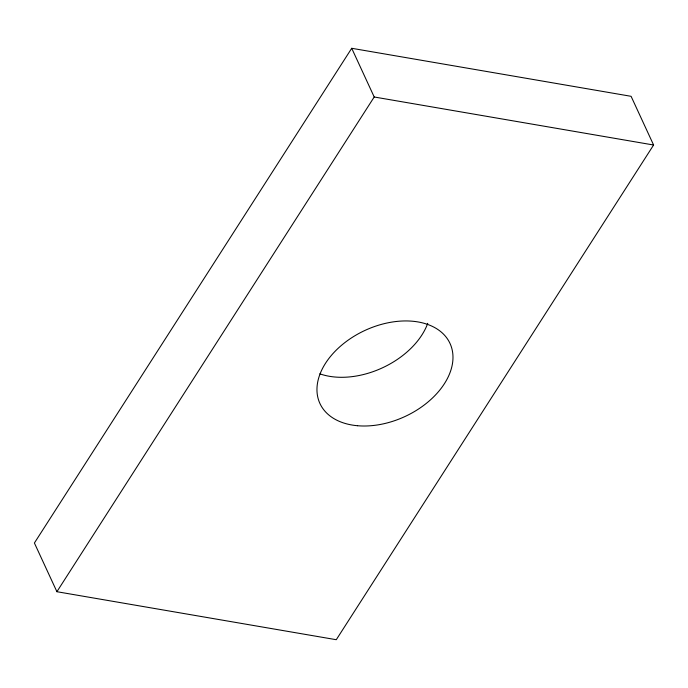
<?xml version="1.0" encoding="UTF-8"?>
<svg xmlns="http://www.w3.org/2000/svg" width="688" height="688" viewBox="0 0 688 688"><rect width="100%" height="100%" fill="white"/><g stroke="black" fill="none" stroke-linecap="round" stroke-linejoin="round"><path stroke-width="1.03" d="M351.714 48.289L34.4 543.004L56.906 591.706L336.277 639.711L653.6 145.013L631.094 96.311L351.714 48.289L374.212 96.991L653.6 145.013M56.906 591.706L374.212 96.991M427.738 323.334A71.638 47.472 -24.8 0 1 319.843 373.833M357.511 425.726A71.638 47.472 -24.8 0 0 452.584 352.058A71.638 47.472 -24.8 0 0 344.8 342.641A71.638 47.472 -24.8 0 0 357.511 425.726"/></g></svg>
